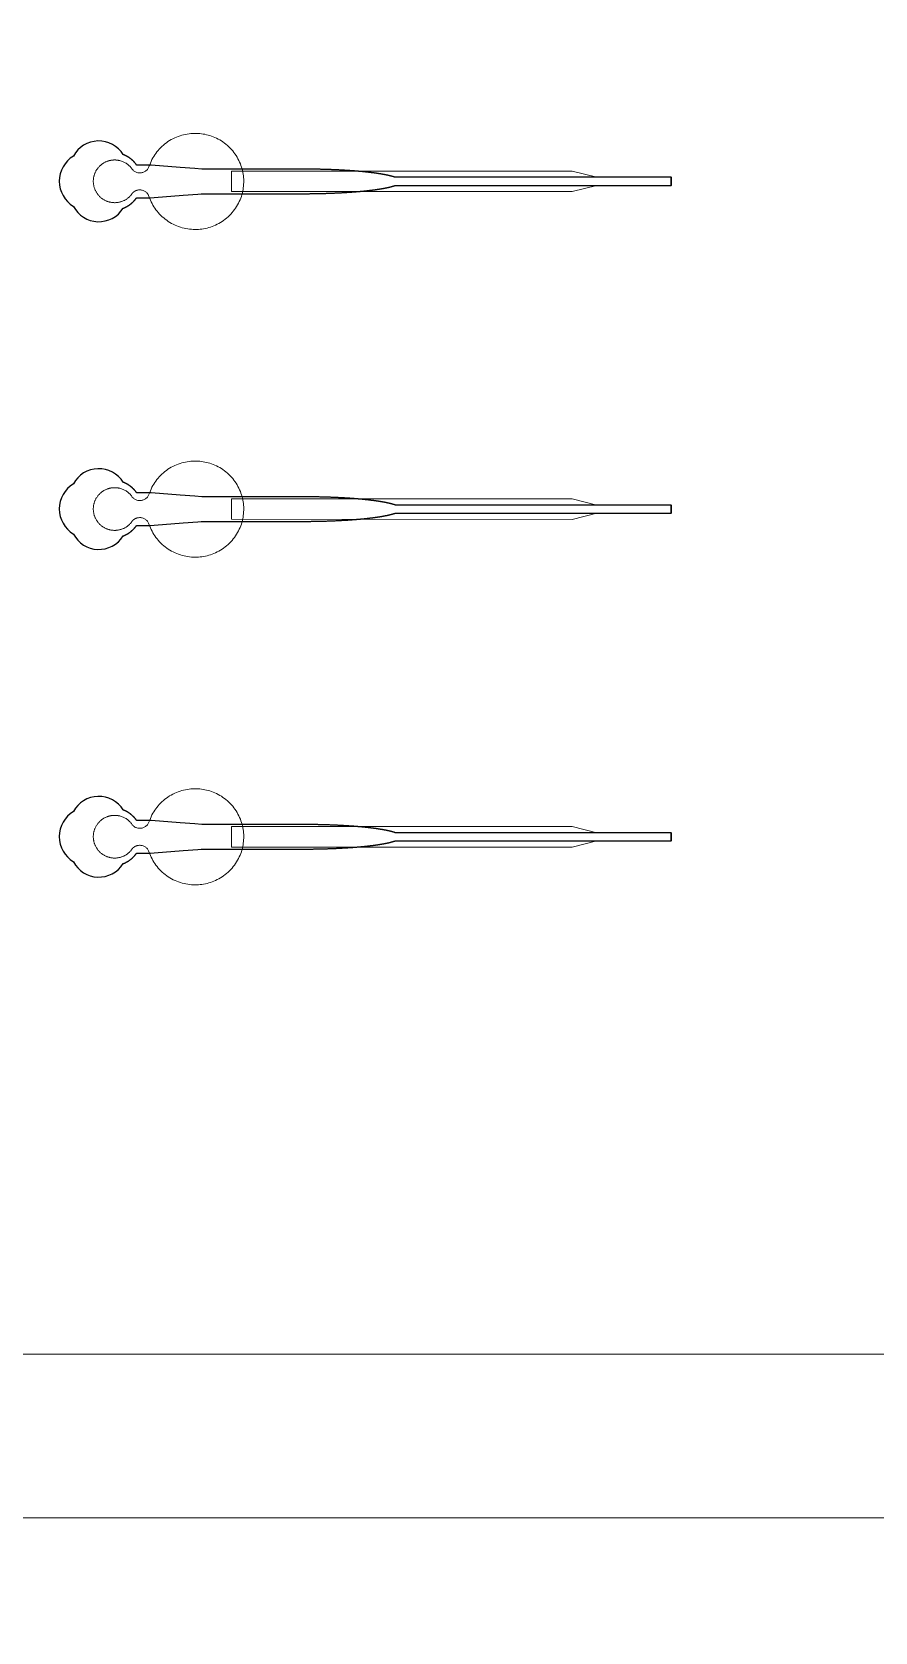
# Model space of a CAD drawing. Header units: inches. Extents: x -52997 to 52003, y -52254 to 52746.
# Drawn here: x -4545 to 600, y -21043 to -11278 of the extents above; entities that cross this region are included whole.
import ezdxf

# ---------------------------------------------------------------- set-up
doc = ezdxf.new("R2010")
doc.units = ezdxf.units.IN
doc.header["$MEASUREMENT"] = 0
doc.layers.add('1', color=1, linetype='Continuous')
doc.layers.add('2', color=140, linetype='Continuous', lineweight=0)
doc.layers.add('3', color=90, linetype='Continuous', lineweight=0)

msp = doc.modelspace()

# ---------------------------------------------------------------- linework, layer by layer
at = {"layer": '1'}
for points in [[(-16283.4, -47485.7), (0, -47485.7), (16283.4, -47485.7, 5.999107)], [(-16250, -47285.7), (0, -47285.7), (16250, -47285.7, 5.986812)], [(-13685.8, -45485.7), (0, -45485.7), (13685.8, -45485.7, 6.794322)], [(-3988.5, -12353.6), (-3988.2, -12353.4), (-3987.3, -12353.1), (-3986.5, -12352.8), (-3985.6, -12352.4), (-3984.8, -12352.1), (-3983.9, -12351.8), (-3983.1, -12351.4), (-3982.2, -12351), (-3981.4, -12350.7), (-3980.5, -12350.3), (-3979.7, -12349.9), (-3978.8, -12349.5), (-3978, -12349.1), (-3977.1, -12348.7), (-3976.3, -12348.3), (-3975.4, -12347.9), (-3974.5, -12347.5), (-3973.7, -12347.1), (-3972.8, -12346.6), (-3972, -12346.2), (-3971.1, -12345.8), (-3970.3, -12345.3), (-3969.4, -12344.9), (-3968.5, -12344.4), (-3967.7, -12343.9), (-3966.8, -12343.5), (-3966, -12343), (-3965.1, -12342.5), (-3964.3, -12342), (-3963.4, -12341.5), (-3962.5, -12341), (-3961.7, -12340.5), (-3960.8, -12340), (-3960, -12339.5), (-3959.1, -12339), (-3958.3, -12338.4), (-3957.4, -12337.9), (-3956.6, -12337.3), (-3955.8, -12336.8), (-3954.9, -12336.2), (-3954.1, -12335.7), (-3953.2, -12335.1), (-3952.4, -12334.6), (-3951.6, -12334), (-3950.7, -12333.4), (-3949.9, -12332.8), (-3949.1, -12332.2), (-3948.3, -12331.6), (-3947.4, -12331), (-3946.6, -12330.4), (-3945.8, -12329.8), (-3945, -12329.2), (-3944.2, -12328.6), (-3943.4, -12328), (-3942.6, -12327.3), (-3941.8, -12326.7), (-3941, -12326.1), (-3940.2, -12325.4), (-3939.4, -12324.8), (-3938.6, -12324.1), (-3937.8, -12323.5), (-3937, -12322.8), (-3936.2, -12322.2), (-3935.5, -12321.5), (-3934.7, -12320.8), (-3933.9, -12320.1), (-3933.2, -12319.5), (-3932.4, -12318.8), (-3931.7, -12318.1), (-3930.9, -12317.4), (-3930.2, -12316.7), (-3929.4, -12316), (-3928.7, -12315.3), (-3928, -12314.6), (-3927.3, -12313.9), (-3926.5, -12313.2), (-3925.8, -12312.5), (-3925.1, -12311.7), (-3924.4, -12311), (-3923.7, -12310.3), (-3923, -12309.6), (-3922.3, -12308.8), (-3921.6, -12308.1), (-3921, -12307.4), (-3920.3, -12306.6), (-3919.6, -12305.9), (-3919, -12305.2), (-3918.3, -12304.4), (-3917.7, -12303.7), (-3917, -12302.9), (-3916.4, -12302.2), (-3915.7, -12301.4), (-3915.1, -12300.7), (-3914.5, -12299.9), (-3913.9, -12299.1), (-3913.3, -12298.4), (-3912.7, -12297.6), (-3912.1, -12296.9), (-3911.5, -12296.1), (-3910.9, -12295.3), (-3910.3, -12294.6), (-3909.7, -12293.8), (-3909.2, -12293), (-3908.6, -12292.3), (-3908.1, -12291.5), (-3907.5, -12290.7), (-3907, -12290), (-3863.4, -12290), (-3841.6, -12290), (-3830.7, -12290), (-3828, -12290), (-3826.6, -12290), (-3826.6, -12290), (-3826.5, -12290), (-3826.5, -12290), (-3826.5, -12290), (-3826.5, -12289.9), (-3826.4, -12289.9), (-3826.1, -12289.9), (-3825.4, -12289.9), (-3824, -12289.8), (-3821.2, -12289.5), (-3799.2, -12287.9), (-3622.5, -12274.3), (-3534.2, -12267.5), (-3512.1, -12265.8), (-3501.1, -12265), (-3500.7, -12265), (-3500.6, -12265), (-3500.6, -12265), (-3500.6, -12265), (-3500.5, -12265), (-3500.1, -12265), (-3239.6, -12265), (-3233.3, -12265), (-3220.8, -12265), (-3120.2, -12265), (-2919.2, -12265), (-2906.7, -12265), (-2900.4, -12265), (-2897.2, -12265), (-2895.7, -12265), (-2895.3, -12265), (-2895.1, -12265), (-2895, -12265), (-2894.9, -12265), (-2894.9, -12265), (-2894.9, -12265), (-2894.3, -12265), (-2889.7, -12264.9), (-2885.1, -12264.9), (-2880.5, -12264.9), (-2875.9, -12264.9), (-2871.2, -12264.9), (-2866.6, -12264.9), (-2861.9, -12264.8), (-2857.2, -12264.8), (-2852.5, -12264.8), (-2847.8, -12264.7), (-2843.1, -12264.7), (-2838.4, -12264.6), (-2833.7, -12264.6), (-2828.9, -12264.5), (-2824.2, -12264.4), (-2819.4, -12264.4), (-2814.6, -12264.3), (-2809.9, -12264.2), (-2805.1, -12264.1), (-2800.3, -12264), (-2795.5, -12263.9), (-2790.7, -12263.8), (-2785.9, -12263.7), (-2781.1, -12263.6), (-2776.3, -12263.5), (-2771.4, -12263.3), (-2766.6, -12263.2), (-2761.8, -12263.1), (-2757, -12262.9), (-2752.1, -12262.8), (-2747.3, -12262.6), (-2742.5, -12262.5), (-2737.6, -12262.3), (-2732.8, -12262.2), (-2728, -12262), (-2723.1, -12261.8), (-2718.3, -12261.6), (-2713.5, -12261.4), (-2708.7, -12261.2), (-2703.8, -12261), (-2699, -12260.8), (-2694.2, -12260.6), (-2689.4, -12260.4), (-2684.6, -12260.2), (-2679.8, -12260), (-2675, -12259.7), (-2670.3, -12259.5), (-2665.5, -12259.3), (-2660.7, -12259), (-2656, -12258.7), (-2651.2, -12258.5), (-2646.5, -12258.2), (-2641.8, -12258), (-2637.1, -12257.7), (-2632.4, -12257.4), (-2627.7, -12257.1), (-2623, -12256.8), (-2618.4, -12256.5), (-2613.7, -12256.2), (-2609.1, -12255.9), (-2604.5, -12255.6), (-2599.9, -12255.3), (-2595.3, -12254.9), (-2593.1, -12254.8), (-2590.8, -12254.6), (-2588.5, -12254.4), (-2586.3, -12254.3), (-2584, -12254.1), (-2581.7, -12253.9), (-2579.5, -12253.8), (-2577.2, -12253.6), (-2575, -12253.4), (-2572.8, -12253.2), (-2570.5, -12253), (-2568.3, -12252.9), (-2566.1, -12252.7), (-2563.9, -12252.5), (-2561.7, -12252.3), (-2559.5, -12252.1), (-2557.3, -12251.9), (-2555.1, -12251.8), (-2552.9, -12251.6), (-2550.7, -12251.4), (-2548.5, -12251.2), (-2546.4, -12251), (-2544.2, -12250.8), (-2542, -12250.6), (-2539.9, -12250.4), (-2537.7, -12250.2), (-2535.6, -12250), (-2533.5, -12249.8), (-2531.4, -12249.6), (-2529.2, -12249.4), (-2527.1, -12249.2), (-2525, -12249), (-2522.9, -12248.8), (-2520.8, -12248.6), (-2518.7, -12248.4), (-2516.7, -12248.2), (-2514.6, -12248), (-2512.5, -12247.7), (-2510.5, -12247.5), (-2508.4, -12247.3), (-2506.4, -12247.1), (-2504.4, -12246.9), (-2502.3, -12246.7), (-2500.3, -12246.4), (-2498.3, -12246.2), (-2496.3, -12246), (-2494.3, -12245.8), (-2492.3, -12245.6), (-2490.3, -12245.3), (-2488.4, -12245.1), (-2486.4, -12244.9), (-2484.4, -12244.7), (-2482.5, -12244.4), (-2480.5, -12244.2), (-2478.6, -12244), (-2476.7, -12243.7), (-2474.8, -12243.5), (-2472.9, -12243.3), (-2471, -12243), (-2469.1, -12242.8), (-2467.2, -12242.5), (-2465.3, -12242.3), (-2463.4, -12242.1), (-2461.6, -12241.8), (-2459.7, -12241.6), (-2457.9, -12241.3), (-2456.1, -12241.1), (-2454.3, -12240.9), (-2452.4, -12240.6), (-2450.6, -12240.4), (-2448.8, -12240.1), (-2447.1, -12239.9), (-2445.3, -12239.6), (-2443.5, -12239.4), (-2441.8, -12239.1), (-2440, -12238.9), (-2438.3, -12238.6), (-2436.5, -12238.3), (-2434.8, -12238.1), (-2433.1, -12237.8), (-2431.4, -12237.6), (-2429.7, -12237.3), (-2428, -12237.1), (-2426.4, -12236.8), (-2424.7, -12236.5), (-2423, -12236.3), (-2421.4, -12236), (-2419.8, -12235.8), (-2418.1, -12235.5), (-2416.5, -12235.2), (-2414.9, -12235), (-2413.3, -12234.7), (-2411.8, -12234.4), (-2410.2, -12234.2), (-2408.6, -12233.9), (-2407.1, -12233.6), (-2405.5, -12233.3), (-2404, -12233.1), (-2402.5, -12232.8), (-2401, -12232.5), (-2399.5, -12232.3), (-2398, -12232), (-2396.5, -12231.7), (-2395, -12231.4), (-2393.5, -12231.2), (-2392.1, -12230.9), (-2390.7, -12230.6), (-2389.2, -12230.3), (-2387.8, -12230), (-2386.4, -12229.8), (-2385, -12229.5), (-2383.6, -12229.2), (-2382.2, -12228.9), (-2380.9, -12228.6), (-2379.5, -12228.4), (-2378.2, -12228.1), (-2376.8, -12227.8), (-2375.5, -12227.5), (-2374.2, -12227.2), (-2372.9, -12226.9), (-2371.6, -12226.6), (-2370.3, -12226.4), (-2369.1, -12226.1), (-2367.8, -12225.8), (-2366.6, -12225.5), (-2365.3, -12225.2), (-2364.1, -12224.9), (-2362.9, -12224.6), (-2361.7, -12224.3), (-2360.5, -12224), (-2359.3, -12223.8), (-2358.1, -12223.5), (-2357, -12223.2), (-2355.8, -12222.9), (-2354.7, -12222.6), (-2353.6, -12222.3), (-2352.4, -12222), (-2351.3, -12221.7), (-2350.3, -12221.4), (-2349.2, -12221.1), (-2348.1, -12220.8), (-2347, -12220.5), (-2346, -12220.2), (-2344.9, -12219.9), (-2343.9, -12219.6), (-2342.9, -12219.3), (-2341.9, -12219), (-2340.9, -12218.8), (-2339.9, -12218.5), (-2338.9, -12218.2), (-2338, -12217.9), (-2337, -12217.6), (-2336.1, -12217.3), (-2335.2, -12217), (-2334.3, -12216.7), (-2333.3, -12216.4), (-2332.5, -12216.1), (-2331.6, -12215.8), (-2330.7, -12215.5), (-2329.3, -12215), (-643.6, -12215.2), (-643.6, -12165), (-2329.2, -12165), (-2329.5, -12164.9), (-2330.4, -12164.6), (-2331.2, -12164.2), (-2332.1, -12163.9), (-2333, -12163.6), (-2333.9, -12163.3), (-2334.8, -12163), (-2335.7, -12162.7), (-2336.7, -12162.4), (-2337.6, -12162.2), (-2338.6, -12161.9), (-2339.6, -12161.6), (-2340.6, -12161.3), (-2341.5, -12161), (-2342.5, -12160.7), (-2343.6, -12160.4), (-2344.6, -12160.1), (-2345.6, -12159.8), (-2346.7, -12159.5), (-2347.7, -12159.2), (-2348.8, -12158.9), (-2349.9, -12158.6), (-2351, -12158.3), (-2352.1, -12158), (-2353.2, -12157.7), (-2354.3, -12157.4), (-2355.5, -12157.1), (-2356.6, -12156.8), (-2357.8, -12156.5), (-2359, -12156.2), (-2360.1, -12155.9), (-2361.3, -12155.6), (-2362.5, -12155.4), (-2363.7, -12155.1), (-2365, -12154.8), (-2366.2, -12154.5), (-2367.5, -12154.2), (-2368.7, -12153.9), (-2370, -12153.6), (-2371.3, -12153.3), (-2372.5, -12153), (-2373.9, -12152.8), (-2375.2, -12152.5), (-2376.5, -12152.2), (-2377.8, -12151.9), (-2379.2, -12151.6), (-2380.5, -12151.3), (-2381.9, -12151.1), (-2383.3, -12150.8), (-2384.6, -12150.5), (-2386, -12150.2), (-2387.5, -12149.9), (-2388.9, -12149.7), (-2390.3, -12149.4), (-2391.7, -12149.1), (-2393.2, -12148.8), (-2394.7, -12148.5), (-2396.1, -12148.3), (-2397.6, -12148), (-2399.1, -12147.7), (-2400.6, -12147.4), (-2402.1, -12147.2), (-2403.6, -12146.9), (-2405.2, -12146.6), (-2406.7, -12146.3), (-2408.3, -12146.1), (-2409.8, -12145.8), (-2411.4, -12145.5), (-2413, -12145.3), (-2414.6, -12145), (-2416.2, -12144.7), (-2417.8, -12144.5), (-2419.4, -12144.2), (-2421, -12143.9), (-2422.7, -12143.7), (-2424.3, -12143.4), (-2426, -12143.2), (-2427.7, -12142.9), (-2429.4, -12142.6), (-2431, -12142.4), (-2432.7, -12142.1), (-2434.5, -12141.9), (-2436.2, -12141.6), (-2437.9, -12141.4), (-2439.6, -12141.1), (-2441.4, -12140.8), (-2443.1, -12140.6), (-2444.9, -12140.3), (-2446.7, -12140.1), (-2448.5, -12139.8), (-2450.3, -12139.6), (-2452.1, -12139.3), (-2453.9, -12139.1), (-2455.7, -12138.9), (-2457.5, -12138.6), (-2459.4, -12138.4), (-2461.2, -12138.1), (-2463.1, -12137.9), (-2464.9, -12137.6), (-2466.8, -12137.4), (-2468.7, -12137.2), (-2470.6, -12136.9), (-2472.5, -12136.7), (-2474.4, -12136.5), (-2476.3, -12136.2), (-2478.2, -12136), (-2480.1, -12135.8), (-2482.1, -12135.5), (-2484, -12135.3), (-2486, -12135.1), (-2487.9, -12134.8), (-2489.9, -12134.6), (-2491.9, -12134.4), (-2493.9, -12134.2), (-2495.9, -12133.9), (-2497.9, -12133.7), (-2499.9, -12133.5), (-2501.9, -12133.3), (-2503.9, -12133.1), (-2506, -12132.8), (-2508, -12132.6), (-2510, -12132.4), (-2512.1, -12132.2), (-2514.2, -12132), (-2516.2, -12131.8), (-2518.3, -12131.6), (-2520.4, -12131.4), (-2522.5, -12131.1), (-2524.6, -12130.9), (-2526.7, -12130.7), (-2528.8, -12130.5), (-2530.9, -12130.3), (-2533, -12130.1), (-2535.1, -12129.9), (-2537.3, -12129.7), (-2539.4, -12129.5), (-2541.5, -12129.3), (-2543.7, -12129.1), (-2545.9, -12128.9), (-2548, -12128.8), (-2550.2, -12128.6), (-2552.4, -12128.4), (-2554.5, -12128.2), (-2556.7, -12128), (-2558.9, -12127.8), (-2561.1, -12127.6), (-2563.3, -12127.4), (-2565.5, -12127.3), (-2567.8, -12127.1), (-2570, -12126.9), (-2572.2, -12126.7), (-2574.4, -12126.5), (-2576.7, -12126.4), (-2578.9, -12126.2), (-2581.2, -12126), (-2583.4, -12125.8), (-2585.7, -12125.7), (-2587.9, -12125.5), (-2590.2, -12125.3), (-2592.4, -12125.2), (-2597, -12124.8), (-2601.6, -12124.5), (-2606.2, -12124.2), (-2610.8, -12123.9), (-2615.4, -12123.6), (-2620, -12123.3), (-2624.6, -12123), (-2629.3, -12122.7), (-2634, -12122.4), (-2638.7, -12122.1), (-2643.4, -12121.9), (-2648.1, -12121.6), (-2652.8, -12121.3), (-2657.5, -12121.1), (-2662.2, -12120.8), (-2667, -12120.6), (-2671.7, -12120.3), (-2676.5, -12120.1), (-2681.3, -12119.9), (-2686.1, -12119.6), (-2690.8, -12119.4), (-2695.6, -12119.2), (-2700.4, -12119), (-2705.2, -12118.8), (-2710, -12118.6), (-2714.8, -12118.4), (-2719.6, -12118.2), (-2724.4, -12118), (-2729.2, -12117.9), (-2734, -12117.7), (-2738.8, -12117.5), (-2743.7, -12117.4), (-2748.5, -12117.2), (-2753.3, -12117.1), (-2758.1, -12116.9), (-2762.9, -12116.8), (-2767.7, -12116.7), (-2772.5, -12116.5), (-2777.3, -12116.4), (-2782.1, -12116.3), (-2786.8, -12116.2), (-2791.6, -12116.1), (-2796.4, -12116), (-2801.2, -12115.9), (-2805.9, -12115.8), (-2810.7, -12115.7), (-2815.4, -12115.6), (-2820.2, -12115.5), (-2824.9, -12115.5), (-2829.6, -12115.4), (-2834.3, -12115.3), (-2839, -12115.3), (-2843.7, -12115.2), (-2848.4, -12115.2), (-2853.1, -12115.1), (-2857.7, -12115.1), (-2862.4, -12115.1), (-2867, -12115), (-2871.6, -12115), (-2876.2, -12115), (-2880.8, -12115), (-2883.1, -12115), (-2883.7, -12115), (-2884, -12115), (-2884.1, -12115), (-2884.3, -12115), (-2885.9, -12115), (-2892.3, -12115), (-2905, -12115), (-2956, -12115), (-3160, -12115), (-3210.9, -12115), (-3236.4, -12115), (-3242.8, -12115), (-3244.4, -12115), (-3500.2, -12115), (-3500.6, -12115), (-3500.6, -12115), (-3500.6, -12115), (-3500.7, -12115), (-3500.8, -12115), (-3501.1, -12114.9), (-3502.5, -12114.8), (-3508, -12114.4), (-3552.2, -12111), (-3640.5, -12104.2), (-3817.2, -12090.7), (-3822.7, -12090.2), (-3825.4, -12090), (-3826.1, -12090), (-3826.5, -12090), (-3826.5, -12090), (-3826.5, -12090), (-3826.5, -12090), (-3826.5, -12090), (-3826.6, -12090), (-3826.6, -12090), (-3826.9, -12090), (-3829.7, -12090), (-3835.1, -12090), (-3846, -12090), (-3867.8, -12090), (-3889.6, -12090), (-3900.5, -12090), (-3906, -12090), (-3906.6, -12090), (-3906.8, -12090), (-3906.9, -12090), (-3906.9, -12090), (-3907, -12090), (-3907, -12090), (-3907, -12089.9), (-3907.4, -12089.4), (-3908.2, -12088.2), (-3909, -12087.1), (-3909.8, -12086), (-3910.6, -12084.9), (-3911.5, -12083.8), (-3912.4, -12082.6), (-3913.2, -12081.5), (-3914.1, -12080.4), (-3915, -12079.3), (-3915.9, -12078.2), (-3916.9, -12077.1), (-3917.8, -12076), (-3918.7, -12074.9), (-3919.7, -12073.8), (-3920.7, -12072.7), (-3921.7, -12071.7), (-3922.7, -12070.6), (-3923.7, -12069.5), (-3924.7, -12068.4), (-3925.8, -12067.4), (-3926.8, -12066.3), (-3927.9, -12065.3), (-3929, -12064.2), (-3930, -12063.2), (-3931.1, -12062.2), (-3932.2, -12061.1), (-3933.4, -12060.1), (-3934.5, -12059.1), (-3935.7, -12058.1), (-3936.8, -12057.1), (-3938, -12056.1), (-3939.2, -12055.1), (-3940.3, -12054.2), (-3941.5, -12053.2), (-3942.7, -12052.3), (-3944, -12051.3), (-3945.2, -12050.4), (-3946.4, -12049.4), (-3947.7, -12048.5), (-3948.9, -12047.6), (-3950.2, -12046.7), (-3951.5, -12045.8), (-3952.8, -12044.9), (-3954.1, -12044.1), (-3955.4, -12043.2), (-3956.7, -12042.4), (-3958, -12041.5), (-3959.3, -12040.7), (-3960.7, -12039.9), (-3962, -12039.1), (-3963.4, -12038.3), (-3964.7, -12037.5), (-3966.1, -12036.8), (-3967.5, -12036), (-3968.8, -12035.3), (-3970.2, -12034.5), (-3971.6, -12033.8), (-3973, -12033.1), (-3974.4, -12032.4), (-3975.8, -12031.8), (-3977.2, -12031.1), (-3978.6, -12030.4), (-3980, -12029.8), (-3981.5, -12029.2), (-3982.9, -12028.6), (-3984.3, -12028), (-3985.8, -12027.4), (-3987.2, -12026.8), (-3988.4, -12026.4, 0.576044), (-4293, -12035.7, 0.560065), (-4293, -12342.2, 0.578435)], [(-3988.5, -14353.6), (-3988.2, -14353.4), (-3987.3, -14353.1), (-3986.5, -14352.8), (-3985.6, -14352.4), (-3984.8, -14352.1), (-3983.9, -14351.8), (-3983.1, -14351.4), (-3982.2, -14351), (-3981.4, -14350.7), (-3980.5, -14350.3), (-3979.7, -14349.9), (-3978.8, -14349.5), (-3978, -14349.1), (-3977.1, -14348.7), (-3976.3, -14348.3), (-3975.4, -14347.9), (-3974.5, -14347.5), (-3973.7, -14347.1), (-3972.8, -14346.6), (-3972, -14346.2), (-3971.1, -14345.8), (-3970.3, -14345.3), (-3969.4, -14344.9), (-3968.5, -14344.4), (-3967.7, -14343.9), (-3966.8, -14343.5), (-3966, -14343), (-3965.1, -14342.5), (-3964.3, -14342), (-3963.4, -14341.5), (-3962.5, -14341), (-3961.7, -14340.5), (-3960.8, -14340), (-3960, -14339.5), (-3959.1, -14339), (-3958.3, -14338.4), (-3957.4, -14337.9), (-3956.6, -14337.3), (-3955.8, -14336.8), (-3954.9, -14336.2), (-3954.1, -14335.7), (-3953.2, -14335.1), (-3952.4, -14334.6), (-3951.6, -14334), (-3950.7, -14333.4), (-3949.9, -14332.8), (-3949.1, -14332.2), (-3948.3, -14331.6), (-3947.4, -14331), (-3946.6, -14330.4), (-3945.8, -14329.8), (-3945, -14329.2), (-3944.2, -14328.6), (-3943.4, -14328), (-3942.6, -14327.3), (-3941.8, -14326.7), (-3941, -14326.1), (-3940.2, -14325.4), (-3939.4, -14324.8), (-3938.6, -14324.1), (-3937.8, -14323.5), (-3937, -14322.8), (-3936.2, -14322.2), (-3935.5, -14321.5), (-3934.7, -14320.8), (-3933.9, -14320.1), (-3933.2, -14319.5), (-3932.4, -14318.8), (-3931.7, -14318.1), (-3930.9, -14317.4), (-3930.2, -14316.7), (-3929.4, -14316), (-3928.7, -14315.3), (-3928, -14314.6), (-3927.3, -14313.9), (-3926.5, -14313.2), (-3925.8, -14312.5), (-3925.1, -14311.7), (-3924.4, -14311), (-3923.7, -14310.3), (-3923, -14309.6), (-3922.3, -14308.8), (-3921.6, -14308.1), (-3921, -14307.4), (-3920.3, -14306.6), (-3919.6, -14305.9), (-3919, -14305.2), (-3918.3, -14304.4), (-3917.7, -14303.7), (-3917, -14302.9), (-3916.4, -14302.2), (-3915.7, -14301.4), (-3915.1, -14300.7), (-3914.5, -14299.9), (-3913.9, -14299.1), (-3913.3, -14298.4), (-3912.7, -14297.6), (-3912.1, -14296.9), (-3911.5, -14296.1), (-3910.9, -14295.3), (-3910.3, -14294.6), (-3909.7, -14293.8), (-3909.2, -14293), (-3908.6, -14292.3), (-3908.1, -14291.5), (-3907.5, -14290.7), (-3907, -14290), (-3863.4, -14290), (-3841.6, -14290), (-3830.7, -14290), (-3828, -14290), (-3826.6, -14290), (-3826.6, -14290), (-3826.5, -14290), (-3826.5, -14290), (-3826.5, -14290), (-3826.5, -14289.9), (-3826.4, -14289.9), (-3826.1, -14289.9), (-3825.4, -14289.9), (-3824, -14289.8), (-3821.2, -14289.5), (-3799.2, -14287.9), (-3622.5, -14274.3), (-3534.2, -14267.5), (-3512.1, -14265.8), (-3501.1, -14265), (-3500.7, -14265), (-3500.6, -14265), (-3500.6, -14265), (-3500.6, -14265), (-3500.5, -14265), (-3500.1, -14265), (-3239.6, -14265), (-3233.3, -14265), (-3220.8, -14265), (-3120.2, -14265), (-2919.2, -14265), (-2906.7, -14265), (-2900.4, -14265), (-2897.2, -14265), (-2895.7, -14265), (-2895.3, -14265), (-2895.1, -14265), (-2895, -14265), (-2894.9, -14265), (-2894.9, -14265), (-2894.9, -14265), (-2894.3, -14265), (-2889.7, -14264.9), (-2885.1, -14264.9), (-2880.5, -14264.9), (-2875.9, -14264.9), (-2871.2, -14264.9), (-2866.6, -14264.9), (-2861.9, -14264.8), (-2857.2, -14264.8), (-2852.5, -14264.8), (-2847.8, -14264.7), (-2843.1, -14264.7), (-2838.4, -14264.6), (-2833.7, -14264.6), (-2828.9, -14264.5), (-2824.2, -14264.4), (-2819.4, -14264.4), (-2814.6, -14264.3), (-2809.9, -14264.2), (-2805.1, -14264.1), (-2800.3, -14264), (-2795.5, -14263.9), (-2790.7, -14263.8), (-2785.9, -14263.7), (-2781.1, -14263.6), (-2776.3, -14263.5), (-2771.4, -14263.3), (-2766.6, -14263.2), (-2761.8, -14263.1), (-2757, -14262.9), (-2752.1, -14262.8), (-2747.3, -14262.6), (-2742.5, -14262.5), (-2737.6, -14262.3), (-2732.8, -14262.2), (-2728, -14262), (-2723.1, -14261.8), (-2718.3, -14261.6), (-2713.5, -14261.4), (-2708.7, -14261.2), (-2703.8, -14261), (-2699, -14260.8), (-2694.2, -14260.6), (-2689.4, -14260.4), (-2684.6, -14260.2), (-2679.8, -14260), (-2675, -14259.7), (-2670.3, -14259.5), (-2665.5, -14259.3), (-2660.7, -14259), (-2656, -14258.7), (-2651.2, -14258.5), (-2646.5, -14258.2), (-2641.8, -14258), (-2637.1, -14257.7), (-2632.4, -14257.4), (-2627.7, -14257.1), (-2623, -14256.8), (-2618.4, -14256.5), (-2613.7, -14256.2), (-2609.1, -14255.9), (-2604.5, -14255.6), (-2599.9, -14255.3), (-2595.3, -14254.9), (-2593.1, -14254.8), (-2590.8, -14254.6), (-2588.5, -14254.4), (-2586.3, -14254.3), (-2584, -14254.1), (-2581.7, -14253.9), (-2579.5, -14253.8), (-2577.2, -14253.6), (-2575, -14253.4), (-2572.8, -14253.2), (-2570.5, -14253), (-2568.3, -14252.9), (-2566.1, -14252.7), (-2563.9, -14252.5), (-2561.7, -14252.3), (-2559.5, -14252.1), (-2557.3, -14251.9), (-2555.1, -14251.8), (-2552.9, -14251.6), (-2550.7, -14251.4), (-2548.5, -14251.2), (-2546.4, -14251), (-2544.2, -14250.8), (-2542, -14250.6), (-2539.9, -14250.4), (-2537.7, -14250.2), (-2535.6, -14250), (-2533.5, -14249.8), (-2531.4, -14249.6), (-2529.2, -14249.4), (-2527.1, -14249.2), (-2525, -14249), (-2522.9, -14248.8), (-2520.8, -14248.6), (-2518.7, -14248.4), (-2516.7, -14248.2), (-2514.6, -14248), (-2512.5, -14247.7), (-2510.5, -14247.5), (-2508.4, -14247.3), (-2506.4, -14247.1), (-2504.4, -14246.9), (-2502.3, -14246.7), (-2500.3, -14246.4), (-2498.3, -14246.2), (-2496.3, -14246), (-2494.3, -14245.8), (-2492.3, -14245.6), (-2490.3, -14245.3), (-2488.4, -14245.1), (-2486.4, -14244.9), (-2484.4, -14244.7), (-2482.5, -14244.4), (-2480.5, -14244.2), (-2478.6, -14244), (-2476.7, -14243.7), (-2474.8, -14243.5), (-2472.9, -14243.3), (-2471, -14243), (-2469.1, -14242.8), (-2467.2, -14242.5), (-2465.3, -14242.3), (-2463.4, -14242.1), (-2461.6, -14241.8), (-2459.7, -14241.6), (-2457.9, -14241.3), (-2456.1, -14241.1), (-2454.3, -14240.9), (-2452.4, -14240.6), (-2450.6, -14240.4), (-2448.8, -14240.1), (-2447.1, -14239.9), (-2445.3, -14239.6), (-2443.5, -14239.4), (-2441.8, -14239.1), (-2440, -14238.9), (-2438.3, -14238.6), (-2436.5, -14238.3), (-2434.8, -14238.1), (-2433.1, -14237.8), (-2431.4, -14237.6), (-2429.7, -14237.3), (-2428, -14237.1), (-2426.4, -14236.8), (-2424.7, -14236.5), (-2423, -14236.3), (-2421.4, -14236), (-2419.8, -14235.8), (-2418.1, -14235.5), (-2416.5, -14235.2), (-2414.9, -14235), (-2413.3, -14234.7), (-2411.8, -14234.4), (-2410.2, -14234.2), (-2408.6, -14233.9), (-2407.1, -14233.6), (-2405.5, -14233.3), (-2404, -14233.1), (-2402.5, -14232.8), (-2401, -14232.5), (-2399.5, -14232.3), (-2398, -14232), (-2396.5, -14231.7), (-2395, -14231.4), (-2393.5, -14231.2), (-2392.1, -14230.9), (-2390.7, -14230.6), (-2389.2, -14230.3), (-2387.8, -14230), (-2386.4, -14229.8), (-2385, -14229.5), (-2383.6, -14229.2), (-2382.2, -14228.9), (-2380.9, -14228.6), (-2379.5, -14228.4), (-2378.2, -14228.1), (-2376.8, -14227.8), (-2375.5, -14227.5), (-2374.2, -14227.2), (-2372.9, -14226.9), (-2371.6, -14226.6), (-2370.3, -14226.4), (-2369.1, -14226.1), (-2367.8, -14225.8), (-2366.6, -14225.5), (-2365.3, -14225.2), (-2364.1, -14224.9), (-2362.9, -14224.6), (-2361.7, -14224.3), (-2360.5, -14224), (-2359.3, -14223.8), (-2358.1, -14223.5), (-2357, -14223.2), (-2355.8, -14222.9), (-2354.7, -14222.6), (-2353.6, -14222.3), (-2352.4, -14222), (-2351.3, -14221.7), (-2350.3, -14221.4), (-2349.2, -14221.1), (-2348.1, -14220.8), (-2347, -14220.5), (-2346, -14220.2), (-2344.9, -14219.9), (-2343.9, -14219.6), (-2342.9, -14219.3), (-2341.9, -14219), (-2340.9, -14218.8), (-2339.9, -14218.5), (-2338.9, -14218.2), (-2338, -14217.9), (-2337, -14217.6), (-2336.1, -14217.3), (-2335.2, -14217), (-2334.3, -14216.7), (-2333.3, -14216.4), (-2332.5, -14216.1), (-2331.6, -14215.8), (-2330.7, -14215.5), (-2329.3, -14215), (-643.6, -14215.2), (-643.6, -14165), (-2329.2, -14165), (-2329.5, -14164.9), (-2330.4, -14164.6), (-2331.2, -14164.2), (-2332.1, -14163.9), (-2333, -14163.6), (-2333.9, -14163.3), (-2334.8, -14163), (-2335.7, -14162.7), (-2336.7, -14162.4), (-2337.6, -14162.2), (-2338.6, -14161.9), (-2339.6, -14161.6), (-2340.6, -14161.3), (-2341.5, -14161), (-2342.5, -14160.7), (-2343.6, -14160.4), (-2344.6, -14160.1), (-2345.6, -14159.8), (-2346.7, -14159.5), (-2347.7, -14159.2), (-2348.8, -14158.9), (-2349.9, -14158.6), (-2351, -14158.3), (-2352.1, -14158), (-2353.2, -14157.7), (-2354.3, -14157.4), (-2355.5, -14157.1), (-2356.6, -14156.8), (-2357.8, -14156.5), (-2359, -14156.2), (-2360.1, -14155.9), (-2361.3, -14155.6), (-2362.5, -14155.4), (-2363.7, -14155.1), (-2365, -14154.8), (-2366.2, -14154.5), (-2367.5, -14154.2), (-2368.7, -14153.9), (-2370, -14153.6), (-2371.3, -14153.3), (-2372.5, -14153), (-2373.9, -14152.8), (-2375.2, -14152.5), (-2376.5, -14152.2), (-2377.8, -14151.9), (-2379.2, -14151.6), (-2380.5, -14151.3), (-2381.9, -14151.1), (-2383.3, -14150.8), (-2384.6, -14150.5), (-2386, -14150.2), (-2387.5, -14149.9), (-2388.9, -14149.7), (-2390.3, -14149.4), (-2391.7, -14149.1), (-2393.2, -14148.8), (-2394.7, -14148.5), (-2396.1, -14148.3), (-2397.6, -14148), (-2399.1, -14147.7), (-2400.6, -14147.4), (-2402.1, -14147.2), (-2403.6, -14146.9), (-2405.2, -14146.6), (-2406.7, -14146.3), (-2408.3, -14146.1), (-2409.8, -14145.8), (-2411.4, -14145.5), (-2413, -14145.3), (-2414.6, -14145), (-2416.2, -14144.7), (-2417.8, -14144.5), (-2419.4, -14144.2), (-2421, -14143.9), (-2422.7, -14143.7), (-2424.3, -14143.4), (-2426, -14143.2), (-2427.7, -14142.9), (-2429.4, -14142.6), (-2431, -14142.4), (-2432.7, -14142.1), (-2434.5, -14141.9), (-2436.2, -14141.6), (-2437.9, -14141.4), (-2439.6, -14141.1), (-2441.4, -14140.8), (-2443.1, -14140.6), (-2444.9, -14140.3), (-2446.7, -14140.1), (-2448.5, -14139.8), (-2450.3, -14139.6), (-2452.1, -14139.3), (-2453.9, -14139.1), (-2455.7, -14138.9), (-2457.5, -14138.6), (-2459.4, -14138.4), (-2461.2, -14138.1), (-2463.1, -14137.9), (-2464.9, -14137.6), (-2466.8, -14137.4), (-2468.7, -14137.2), (-2470.6, -14136.9), (-2472.5, -14136.7), (-2474.4, -14136.5), (-2476.3, -14136.2), (-2478.2, -14136), (-2480.1, -14135.8), (-2482.1, -14135.5), (-2484, -14135.3), (-2486, -14135.1), (-2487.9, -14134.8), (-2489.9, -14134.6), (-2491.9, -14134.4), (-2493.9, -14134.2), (-2495.9, -14133.9), (-2497.9, -14133.7), (-2499.9, -14133.5), (-2501.9, -14133.3), (-2503.9, -14133.1), (-2506, -14132.8), (-2508, -14132.6), (-2510, -14132.4), (-2512.1, -14132.2), (-2514.2, -14132), (-2516.2, -14131.8), (-2518.3, -14131.6), (-2520.4, -14131.4), (-2522.5, -14131.1), (-2524.6, -14130.9), (-2526.7, -14130.7), (-2528.8, -14130.5), (-2530.9, -14130.3), (-2533, -14130.1), (-2535.1, -14129.9), (-2537.3, -14129.7), (-2539.4, -14129.5), (-2541.5, -14129.3), (-2543.7, -14129.1), (-2545.9, -14128.9), (-2548, -14128.8), (-2550.2, -14128.6), (-2552.4, -14128.4), (-2554.5, -14128.2), (-2556.7, -14128), (-2558.9, -14127.8), (-2561.1, -14127.6), (-2563.3, -14127.4), (-2565.5, -14127.3), (-2567.8, -14127.1), (-2570, -14126.9), (-2572.2, -14126.7), (-2574.4, -14126.5), (-2576.7, -14126.4), (-2578.9, -14126.2), (-2581.2, -14126), (-2583.4, -14125.8), (-2585.7, -14125.7), (-2587.9, -14125.5), (-2590.2, -14125.3), (-2592.4, -14125.2), (-2597, -14124.8), (-2601.6, -14124.5), (-2606.2, -14124.2), (-2610.8, -14123.9), (-2615.4, -14123.6), (-2620, -14123.3), (-2624.6, -14123), (-2629.3, -14122.7), (-2634, -14122.4), (-2638.7, -14122.1), (-2643.4, -14121.9), (-2648.1, -14121.6), (-2652.8, -14121.3), (-2657.5, -14121.1), (-2662.2, -14120.8), (-2667, -14120.6), (-2671.7, -14120.3), (-2676.5, -14120.1), (-2681.3, -14119.9), (-2686.1, -14119.6), (-2690.8, -14119.4), (-2695.6, -14119.2), (-2700.4, -14119), (-2705.2, -14118.8), (-2710, -14118.6), (-2714.8, -14118.4), (-2719.6, -14118.2), (-2724.4, -14118), (-2729.2, -14117.9), (-2734, -14117.7), (-2738.8, -14117.5), (-2743.7, -14117.4), (-2748.5, -14117.2), (-2753.3, -14117.1), (-2758.1, -14116.9), (-2762.9, -14116.8), (-2767.7, -14116.7), (-2772.5, -14116.5), (-2777.3, -14116.4), (-2782.1, -14116.3), (-2786.8, -14116.2), (-2791.6, -14116.1), (-2796.4, -14116), (-2801.2, -14115.9), (-2805.9, -14115.8), (-2810.7, -14115.7), (-2815.4, -14115.6), (-2820.2, -14115.5), (-2824.9, -14115.5), (-2829.6, -14115.4), (-2834.3, -14115.3), (-2839, -14115.3), (-2843.7, -14115.2), (-2848.4, -14115.2), (-2853.1, -14115.1), (-2857.7, -14115.1), (-2862.4, -14115.1), (-2867, -14115), (-2871.6, -14115), (-2876.2, -14115), (-2880.8, -14115), (-2883.1, -14115), (-2883.7, -14115), (-2884, -14115), (-2884.1, -14115), (-2884.3, -14115), (-2885.9, -14115), (-2892.3, -14115), (-2905, -14115), (-2956, -14115), (-3160, -14115), (-3210.9, -14115), (-3236.4, -14115), (-3242.8, -14115), (-3244.4, -14115), (-3500.2, -14115), (-3500.6, -14115), (-3500.6, -14115), (-3500.6, -14115), (-3500.7, -14115), (-3500.8, -14115), (-3501.1, -14114.9), (-3502.5, -14114.8), (-3508, -14114.4), (-3552.2, -14111), (-3640.5, -14104.2), (-3817.2, -14090.7), (-3822.7, -14090.2), (-3825.4, -14090), (-3826.1, -14090), (-3826.5, -14090), (-3826.5, -14090), (-3826.5, -14090), (-3826.5, -14090), (-3826.5, -14090), (-3826.6, -14090), (-3826.6, -14090), (-3826.9, -14090), (-3829.7, -14090), (-3835.1, -14090), (-3846, -14090), (-3867.8, -14090), (-3889.6, -14090), (-3900.5, -14090), (-3906, -14090), (-3906.6, -14090), (-3906.8, -14090), (-3906.9, -14090), (-3906.9, -14090), (-3907, -14090), (-3907, -14090), (-3907, -14089.9), (-3907.4, -14089.4), (-3908.2, -14088.2), (-3909, -14087.1), (-3909.8, -14086), (-3910.6, -14084.9), (-3911.5, -14083.8), (-3912.4, -14082.6), (-3913.2, -14081.5), (-3914.1, -14080.4), (-3915, -14079.3), (-3915.9, -14078.2), (-3916.9, -14077.1), (-3917.8, -14076), (-3918.7, -14074.9), (-3919.7, -14073.8), (-3920.7, -14072.7), (-3921.7, -14071.7), (-3922.7, -14070.6), (-3923.7, -14069.5), (-3924.7, -14068.4), (-3925.8, -14067.4), (-3926.8, -14066.3), (-3927.9, -14065.3), (-3929, -14064.2), (-3930, -14063.2), (-3931.1, -14062.2), (-3932.2, -14061.1), (-3933.4, -14060.1), (-3934.5, -14059.1), (-3935.7, -14058.1), (-3936.8, -14057.1), (-3938, -14056.1), (-3939.2, -14055.1), (-3940.3, -14054.2), (-3941.5, -14053.2), (-3942.7, -14052.3), (-3944, -14051.3), (-3945.2, -14050.4), (-3946.4, -14049.4), (-3947.7, -14048.5), (-3948.9, -14047.6), (-3950.2, -14046.7), (-3951.5, -14045.8), (-3952.8, -14044.9), (-3954.1, -14044.1), (-3955.4, -14043.2), (-3956.7, -14042.4), (-3958, -14041.5), (-3959.3, -14040.7), (-3960.7, -14039.9), (-3962, -14039.1), (-3963.4, -14038.3), (-3964.7, -14037.5), (-3966.1, -14036.8), (-3967.5, -14036), (-3968.8, -14035.3), (-3970.2, -14034.5), (-3971.6, -14033.8), (-3973, -14033.1), (-3974.4, -14032.4), (-3975.8, -14031.8), (-3977.2, -14031.1), (-3978.6, -14030.4), (-3980, -14029.8), (-3981.5, -14029.2), (-3982.9, -14028.6), (-3984.3, -14028), (-3985.8, -14027.4), (-3987.2, -14026.8), (-3988.4, -14026.4, 0.576044), (-4293, -14035.7, 0.560065), (-4293, -14342.2, 0.578435)], [(-3988.5, -16353.6), (-3988.2, -16353.4), (-3987.3, -16353.1), (-3986.5, -16352.8), (-3985.6, -16352.4), (-3984.8, -16352.1), (-3983.9, -16351.8), (-3983.1, -16351.4), (-3982.2, -16351), (-3981.4, -16350.7), (-3980.5, -16350.3), (-3979.7, -16349.9), (-3978.8, -16349.5), (-3978, -16349.1), (-3977.1, -16348.7), (-3976.3, -16348.3), (-3975.4, -16347.9), (-3974.5, -16347.5), (-3973.7, -16347.1), (-3972.8, -16346.6), (-3972, -16346.2), (-3971.1, -16345.8), (-3970.3, -16345.3), (-3969.4, -16344.9), (-3968.5, -16344.4), (-3967.7, -16343.9), (-3966.8, -16343.5), (-3966, -16343), (-3965.1, -16342.5), (-3964.3, -16342), (-3963.4, -16341.5), (-3962.5, -16341), (-3961.7, -16340.5), (-3960.8, -16340), (-3960, -16339.5), (-3959.1, -16339), (-3958.3, -16338.4), (-3957.4, -16337.9), (-3956.6, -16337.3), (-3955.8, -16336.8), (-3954.9, -16336.2), (-3954.1, -16335.7), (-3953.2, -16335.1), (-3952.4, -16334.6), (-3951.6, -16334), (-3950.7, -16333.4), (-3949.9, -16332.8), (-3949.1, -16332.2), (-3948.3, -16331.6), (-3947.4, -16331), (-3946.6, -16330.4), (-3945.8, -16329.8), (-3945, -16329.2), (-3944.2, -16328.6), (-3943.4, -16328), (-3942.6, -16327.3), (-3941.8, -16326.7), (-3941, -16326.1), (-3940.2, -16325.4), (-3939.4, -16324.8), (-3938.6, -16324.1), (-3937.8, -16323.5), (-3937, -16322.8), (-3936.2, -16322.2), (-3935.5, -16321.5), (-3934.7, -16320.8), (-3933.9, -16320.1), (-3933.2, -16319.5), (-3932.4, -16318.8), (-3931.7, -16318.1), (-3930.9, -16317.4), (-3930.2, -16316.7), (-3929.4, -16316), (-3928.7, -16315.3), (-3928, -16314.6), (-3927.3, -16313.9), (-3926.5, -16313.2), (-3925.8, -16312.5), (-3925.1, -16311.7), (-3924.4, -16311), (-3923.7, -16310.3), (-3923, -16309.6), (-3922.3, -16308.8), (-3921.6, -16308.1), (-3921, -16307.4), (-3920.3, -16306.6), (-3919.6, -16305.9), (-3919, -16305.2), (-3918.3, -16304.4), (-3917.7, -16303.7), (-3917, -16302.9), (-3916.4, -16302.2), (-3915.7, -16301.4), (-3915.1, -16300.7), (-3914.5, -16299.9), (-3913.9, -16299.1), (-3913.3, -16298.4), (-3912.7, -16297.6), (-3912.1, -16296.9), (-3911.5, -16296.1), (-3910.9, -16295.3), (-3910.3, -16294.6), (-3909.7, -16293.8), (-3909.2, -16293), (-3908.6, -16292.3), (-3908.1, -16291.5), (-3907.5, -16290.7), (-3907, -16290), (-3863.4, -16290), (-3841.6, -16290), (-3830.7, -16290), (-3828, -16290), (-3826.6, -16290), (-3826.6, -16290), (-3826.5, -16290), (-3826.5, -16290), (-3826.5, -16290), (-3826.5, -16289.9), (-3826.4, -16289.9), (-3826.1, -16289.9), (-3825.4, -16289.9), (-3824, -16289.8), (-3821.2, -16289.5), (-3799.2, -16287.9), (-3622.5, -16274.3), (-3534.2, -16267.5), (-3512.1, -16265.8), (-3501.1, -16265), (-3500.7, -16265), (-3500.6, -16265), (-3500.6, -16265), (-3500.6, -16265), (-3500.5, -16265), (-3500.1, -16265), (-3239.6, -16265), (-3233.3, -16265), (-3220.8, -16265), (-3120.2, -16265), (-2919.2, -16265), (-2906.7, -16265), (-2900.4, -16265), (-2897.2, -16265), (-2895.7, -16265), (-2895.3, -16265), (-2895.1, -16265), (-2895, -16265), (-2894.9, -16265), (-2894.9, -16265), (-2894.9, -16265), (-2894.3, -16265), (-2889.7, -16264.9), (-2885.1, -16264.9), (-2880.5, -16264.9), (-2875.9, -16264.9), (-2871.2, -16264.9), (-2866.6, -16264.9), (-2861.9, -16264.8), (-2857.2, -16264.8), (-2852.5, -16264.8), (-2847.8, -16264.7), (-2843.1, -16264.7), (-2838.4, -16264.6), (-2833.7, -16264.6), (-2828.9, -16264.5), (-2824.2, -16264.4), (-2819.4, -16264.4), (-2814.6, -16264.3), (-2809.9, -16264.2), (-2805.1, -16264.1), (-2800.3, -16264), (-2795.5, -16263.9), (-2790.7, -16263.8), (-2785.9, -16263.7), (-2781.1, -16263.6), (-2776.3, -16263.5), (-2771.4, -16263.3), (-2766.6, -16263.2), (-2761.8, -16263.1), (-2757, -16262.9), (-2752.1, -16262.8), (-2747.3, -16262.6), (-2742.5, -16262.5), (-2737.6, -16262.3), (-2732.8, -16262.2), (-2728, -16262), (-2723.1, -16261.8), (-2718.3, -16261.6), (-2713.5, -16261.4), (-2708.7, -16261.2), (-2703.8, -16261), (-2699, -16260.8), (-2694.2, -16260.6), (-2689.4, -16260.4), (-2684.6, -16260.2), (-2679.8, -16260), (-2675, -16259.7), (-2670.3, -16259.5), (-2665.5, -16259.3), (-2660.7, -16259), (-2656, -16258.7), (-2651.2, -16258.5), (-2646.5, -16258.2), (-2641.8, -16258), (-2637.1, -16257.7), (-2632.4, -16257.4), (-2627.7, -16257.1), (-2623, -16256.8), (-2618.4, -16256.5), (-2613.7, -16256.2), (-2609.1, -16255.9), (-2604.5, -16255.6), (-2599.9, -16255.3), (-2595.3, -16254.9), (-2593.1, -16254.8), (-2590.8, -16254.6), (-2588.5, -16254.4), (-2586.3, -16254.3), (-2584, -16254.1), (-2581.7, -16253.9), (-2579.5, -16253.8), (-2577.2, -16253.6), (-2575, -16253.4), (-2572.8, -16253.2), (-2570.5, -16253), (-2568.3, -16252.9), (-2566.1, -16252.7), (-2563.9, -16252.5), (-2561.7, -16252.3), (-2559.5, -16252.1), (-2557.3, -16251.9), (-2555.1, -16251.8), (-2552.9, -16251.6), (-2550.7, -16251.4), (-2548.5, -16251.2), (-2546.4, -16251), (-2544.2, -16250.8), (-2542, -16250.6), (-2539.9, -16250.4), (-2537.7, -16250.2), (-2535.6, -16250), (-2533.5, -16249.8), (-2531.4, -16249.6), (-2529.2, -16249.4), (-2527.1, -16249.2), (-2525, -16249), (-2522.9, -16248.8), (-2520.8, -16248.6), (-2518.7, -16248.4), (-2516.7, -16248.2), (-2514.6, -16248), (-2512.5, -16247.7), (-2510.5, -16247.5), (-2508.4, -16247.3), (-2506.4, -16247.1), (-2504.4, -16246.9), (-2502.3, -16246.7), (-2500.3, -16246.4), (-2498.3, -16246.2), (-2496.3, -16246), (-2494.3, -16245.8), (-2492.3, -16245.6), (-2490.3, -16245.3), (-2488.4, -16245.1), (-2486.4, -16244.9), (-2484.4, -16244.7), (-2482.5, -16244.4), (-2480.5, -16244.2), (-2478.6, -16244), (-2476.7, -16243.7), (-2474.8, -16243.5), (-2472.9, -16243.3), (-2471, -16243), (-2469.1, -16242.8), (-2467.2, -16242.5), (-2465.3, -16242.3), (-2463.4, -16242.1), (-2461.6, -16241.8), (-2459.7, -16241.6), (-2457.9, -16241.3), (-2456.1, -16241.1), (-2454.3, -16240.9), (-2452.4, -16240.6), (-2450.6, -16240.4), (-2448.8, -16240.1), (-2447.1, -16239.9), (-2445.3, -16239.6), (-2443.5, -16239.4), (-2441.8, -16239.1), (-2440, -16238.9), (-2438.3, -16238.6), (-2436.5, -16238.3), (-2434.8, -16238.1), (-2433.1, -16237.8), (-2431.4, -16237.6), (-2429.7, -16237.3), (-2428, -16237.1), (-2426.4, -16236.8), (-2424.7, -16236.5), (-2423, -16236.3), (-2421.4, -16236), (-2419.8, -16235.8), (-2418.1, -16235.5), (-2416.5, -16235.2), (-2414.9, -16235), (-2413.3, -16234.7), (-2411.8, -16234.4), (-2410.2, -16234.2), (-2408.6, -16233.9), (-2407.1, -16233.6), (-2405.5, -16233.3), (-2404, -16233.1), (-2402.5, -16232.8), (-2401, -16232.5), (-2399.5, -16232.3), (-2398, -16232), (-2396.5, -16231.7), (-2395, -16231.4), (-2393.5, -16231.2), (-2392.1, -16230.9), (-2390.7, -16230.6), (-2389.2, -16230.3), (-2387.8, -16230), (-2386.4, -16229.8), (-2385, -16229.5), (-2383.6, -16229.2), (-2382.2, -16228.9), (-2380.9, -16228.6), (-2379.5, -16228.4), (-2378.2, -16228.1), (-2376.8, -16227.8), (-2375.5, -16227.5), (-2374.2, -16227.2), (-2372.9, -16226.9), (-2371.6, -16226.6), (-2370.3, -16226.4), (-2369.1, -16226.1), (-2367.8, -16225.8), (-2366.6, -16225.5), (-2365.3, -16225.2), (-2364.1, -16224.9), (-2362.9, -16224.6), (-2361.7, -16224.3), (-2360.5, -16224), (-2359.3, -16223.8), (-2358.1, -16223.5), (-2357, -16223.2), (-2355.8, -16222.9), (-2354.7, -16222.6), (-2353.6, -16222.3), (-2352.4, -16222), (-2351.3, -16221.7), (-2350.3, -16221.4), (-2349.2, -16221.1), (-2348.1, -16220.8), (-2347, -16220.5), (-2346, -16220.2), (-2344.9, -16219.9), (-2343.9, -16219.6), (-2342.9, -16219.3), (-2341.9, -16219), (-2340.9, -16218.8), (-2339.9, -16218.5), (-2338.9, -16218.2), (-2338, -16217.9), (-2337, -16217.6), (-2336.1, -16217.3), (-2335.2, -16217), (-2334.3, -16216.7), (-2333.3, -16216.4), (-2332.5, -16216.1), (-2331.6, -16215.8), (-2330.7, -16215.5), (-2329.3, -16215), (-643.6, -16215.2), (-643.6, -16165), (-2329.2, -16165), (-2329.5, -16164.9), (-2330.4, -16164.6), (-2331.2, -16164.2), (-2332.1, -16163.9), (-2333, -16163.6), (-2333.9, -16163.3), (-2334.8, -16163), (-2335.7, -16162.7), (-2336.7, -16162.4), (-2337.6, -16162.2), (-2338.6, -16161.9), (-2339.6, -16161.6), (-2340.6, -16161.3), (-2341.5, -16161), (-2342.5, -16160.7), (-2343.6, -16160.4), (-2344.6, -16160.1), (-2345.6, -16159.8), (-2346.7, -16159.5), (-2347.7, -16159.2), (-2348.8, -16158.9), (-2349.9, -16158.6), (-2351, -16158.3), (-2352.1, -16158), (-2353.2, -16157.7), (-2354.3, -16157.4), (-2355.5, -16157.1), (-2356.6, -16156.8), (-2357.8, -16156.5), (-2359, -16156.2), (-2360.1, -16155.9), (-2361.3, -16155.6), (-2362.5, -16155.4), (-2363.7, -16155.1), (-2365, -16154.8), (-2366.2, -16154.5), (-2367.5, -16154.2), (-2368.7, -16153.9), (-2370, -16153.6), (-2371.3, -16153.3), (-2372.5, -16153), (-2373.9, -16152.8), (-2375.2, -16152.5), (-2376.5, -16152.2), (-2377.8, -16151.9), (-2379.2, -16151.6), (-2380.5, -16151.3), (-2381.9, -16151.1), (-2383.3, -16150.8), (-2384.6, -16150.5), (-2386, -16150.2), (-2387.5, -16149.9), (-2388.9, -16149.7), (-2390.3, -16149.4), (-2391.7, -16149.1), (-2393.2, -16148.8), (-2394.7, -16148.5), (-2396.1, -16148.3), (-2397.6, -16148), (-2399.1, -16147.7), (-2400.6, -16147.4), (-2402.1, -16147.2), (-2403.6, -16146.9), (-2405.2, -16146.6), (-2406.7, -16146.3), (-2408.3, -16146.1), (-2409.8, -16145.8), (-2411.4, -16145.5), (-2413, -16145.3), (-2414.6, -16145), (-2416.2, -16144.7), (-2417.8, -16144.5), (-2419.4, -16144.2), (-2421, -16143.9), (-2422.7, -16143.7), (-2424.3, -16143.4), (-2426, -16143.2), (-2427.7, -16142.9), (-2429.4, -16142.6), (-2431, -16142.4), (-2432.7, -16142.1), (-2434.5, -16141.9), (-2436.2, -16141.6), (-2437.9, -16141.4), (-2439.6, -16141.1), (-2441.4, -16140.8), (-2443.1, -16140.6), (-2444.9, -16140.3), (-2446.7, -16140.1), (-2448.5, -16139.8), (-2450.3, -16139.6), (-2452.1, -16139.3), (-2453.9, -16139.1), (-2455.7, -16138.9), (-2457.5, -16138.6), (-2459.4, -16138.4), (-2461.2, -16138.1), (-2463.1, -16137.9), (-2464.9, -16137.6), (-2466.8, -16137.4), (-2468.7, -16137.2), (-2470.6, -16136.9), (-2472.5, -16136.7), (-2474.4, -16136.5), (-2476.3, -16136.2), (-2478.2, -16136), (-2480.1, -16135.8), (-2482.1, -16135.5), (-2484, -16135.3), (-2486, -16135.1), (-2487.9, -16134.8), (-2489.9, -16134.6), (-2491.9, -16134.4), (-2493.9, -16134.2), (-2495.9, -16133.9), (-2497.9, -16133.7), (-2499.9, -16133.5), (-2501.9, -16133.3), (-2503.9, -16133.1), (-2506, -16132.8), (-2508, -16132.6), (-2510, -16132.4), (-2512.1, -16132.2), (-2514.2, -16132), (-2516.2, -16131.8), (-2518.3, -16131.6), (-2520.4, -16131.4), (-2522.5, -16131.1), (-2524.6, -16130.9), (-2526.7, -16130.7), (-2528.8, -16130.5), (-2530.9, -16130.3), (-2533, -16130.1), (-2535.1, -16129.9), (-2537.3, -16129.7), (-2539.4, -16129.5), (-2541.5, -16129.3), (-2543.7, -16129.1), (-2545.9, -16128.9), (-2548, -16128.8), (-2550.2, -16128.6), (-2552.4, -16128.4), (-2554.5, -16128.2), (-2556.7, -16128), (-2558.9, -16127.8), (-2561.1, -16127.6), (-2563.3, -16127.4), (-2565.5, -16127.3), (-2567.8, -16127.1), (-2570, -16126.9), (-2572.2, -16126.7), (-2574.4, -16126.5), (-2576.7, -16126.4), (-2578.9, -16126.2), (-2581.2, -16126), (-2583.4, -16125.8), (-2585.7, -16125.7), (-2587.9, -16125.5), (-2590.2, -16125.3), (-2592.4, -16125.2), (-2597, -16124.8), (-2601.6, -16124.5), (-2606.2, -16124.2), (-2610.8, -16123.9), (-2615.4, -16123.6), (-2620, -16123.3), (-2624.6, -16123), (-2629.3, -16122.7), (-2634, -16122.4), (-2638.7, -16122.1), (-2643.4, -16121.9), (-2648.1, -16121.6), (-2652.8, -16121.3), (-2657.5, -16121.1), (-2662.2, -16120.8), (-2667, -16120.6), (-2671.7, -16120.3), (-2676.5, -16120.1), (-2681.3, -16119.9), (-2686.1, -16119.6), (-2690.8, -16119.4), (-2695.6, -16119.2), (-2700.4, -16119), (-2705.2, -16118.8), (-2710, -16118.6), (-2714.8, -16118.4), (-2719.6, -16118.2), (-2724.4, -16118), (-2729.2, -16117.9), (-2734, -16117.7), (-2738.8, -16117.5), (-2743.7, -16117.4), (-2748.5, -16117.2), (-2753.3, -16117.1), (-2758.1, -16116.9), (-2762.9, -16116.8), (-2767.7, -16116.7), (-2772.5, -16116.5), (-2777.3, -16116.4), (-2782.1, -16116.3), (-2786.8, -16116.2), (-2791.6, -16116.1), (-2796.4, -16116), (-2801.2, -16115.9), (-2805.9, -16115.8), (-2810.7, -16115.7), (-2815.4, -16115.6), (-2820.2, -16115.5), (-2824.9, -16115.5), (-2829.6, -16115.4), (-2834.3, -16115.3), (-2839, -16115.3), (-2843.7, -16115.2), (-2848.4, -16115.2), (-2853.1, -16115.1), (-2857.7, -16115.1), (-2862.4, -16115.1), (-2867, -16115), (-2871.6, -16115), (-2876.2, -16115), (-2880.8, -16115), (-2883.1, -16115), (-2883.7, -16115), (-2884, -16115), (-2884.1, -16115), (-2884.3, -16115), (-2885.9, -16115), (-2892.3, -16115), (-2905, -16115), (-2956, -16115), (-3160, -16115), (-3210.9, -16115), (-3236.4, -16115), (-3242.8, -16115), (-3244.4, -16115), (-3500.2, -16115), (-3500.6, -16115), (-3500.6, -16115), (-3500.6, -16115), (-3500.7, -16115), (-3500.8, -16115), (-3501.1, -16114.9), (-3502.5, -16114.8), (-3508, -16114.4), (-3552.2, -16111), (-3640.5, -16104.2), (-3817.2, -16090.7), (-3822.7, -16090.2), (-3825.4, -16090), (-3826.1, -16090), (-3826.5, -16090), (-3826.5, -16090), (-3826.5, -16090), (-3826.5, -16090), (-3826.5, -16090), (-3826.6, -16090), (-3826.6, -16090), (-3826.9, -16090), (-3829.7, -16090), (-3835.1, -16090), (-3846, -16090), (-3867.8, -16090), (-3889.6, -16090), (-3900.5, -16090), (-3906, -16090), (-3906.6, -16090), (-3906.8, -16090), (-3906.9, -16090), (-3906.9, -16090), (-3907, -16090), (-3907, -16090), (-3907, -16089.9), (-3907.4, -16089.4), (-3908.2, -16088.2), (-3909, -16087.1), (-3909.8, -16086), (-3910.6, -16084.9), (-3911.5, -16083.8), (-3912.4, -16082.6), (-3913.2, -16081.5), (-3914.1, -16080.4), (-3915, -16079.3), (-3915.9, -16078.2), (-3916.9, -16077.1), (-3917.8, -16076), (-3918.7, -16074.9), (-3919.7, -16073.8), (-3920.7, -16072.7), (-3921.7, -16071.7), (-3922.7, -16070.6), (-3923.7, -16069.5), (-3924.7, -16068.4), (-3925.8, -16067.4), (-3926.8, -16066.3), (-3927.9, -16065.3), (-3929, -16064.2), (-3930, -16063.2), (-3931.1, -16062.2), (-3932.2, -16061.1), (-3933.4, -16060.1), (-3934.5, -16059.1), (-3935.7, -16058.1), (-3936.8, -16057.1), (-3938, -16056.1), (-3939.2, -16055.1), (-3940.3, -16054.2), (-3941.5, -16053.2), (-3942.7, -16052.3), (-3944, -16051.3), (-3945.2, -16050.4), (-3946.4, -16049.4), (-3947.7, -16048.5), (-3948.9, -16047.6), (-3950.2, -16046.7), (-3951.5, -16045.8), (-3952.8, -16044.9), (-3954.1, -16044.1), (-3955.4, -16043.2), (-3956.7, -16042.4), (-3958, -16041.5), (-3959.3, -16040.7), (-3960.7, -16039.9), (-3962, -16039.1), (-3963.4, -16038.3), (-3964.7, -16037.5), (-3966.1, -16036.8), (-3967.5, -16036), (-3968.8, -16035.3), (-3970.2, -16034.5), (-3971.6, -16033.8), (-3973, -16033.1), (-3974.4, -16032.4), (-3975.8, -16031.8), (-3977.2, -16031.1), (-3978.6, -16030.4), (-3980, -16029.8), (-3981.5, -16029.2), (-3982.9, -16028.6), (-3984.3, -16028), (-3985.8, -16027.4), (-3987.2, -16026.8), (-3988.4, -16026.4, 0.576044), (-4293, -16035.7, 0.560065), (-4293, -16342.2, 0.578435)]]:
    msp.add_lwpolyline(points, format="xyb", close=True, dxfattribs=at)
msp.add_circle((-497.2, 245.8), 52500, dxfattribs=at)
at = {"layer": '2'}
for points in [[(-16283.4, -47485.7), (0, -47485.7), (16283.4, -47485.7, 5.999107)], [(-16250, -47285.7), (0, -47285.7), (16250, -47285.7, 5.986812)], [(-13685.8, -45485.7), (0, -45485.7), (13685.8, -45485.7, 6.794322)]]:
    msp.add_lwpolyline(points, format="xyb", close=True, dxfattribs=at)
for points in [[(32577, 17900.2), (32577, -20347.5), (-32423, -20347.5), (-32423, 17900.2)], [(31577, 16900.2), (31577, -19347.5), (-31423, -19347.5), (-31423, 16900.2)]]:
    msp.add_lwpolyline(points, close=True, dxfattribs=at)
msp.add_circle((-497.2, 245.8), 52500, dxfattribs=at)
for points in [[(-3931.6, -12260.5), (-3909.4, -12237.3), (-3877.7, -12242.5), (-3846.1, -12247.8), (-3832.5, -12276.8), (-3757, -12517.6), (-3505, -12480), (-3253, -12442.3), (-3252.9, -12190.2), (-3252.8, -11938), (-3504.7, -11900.1), (-3756.7, -11862.2), (-3832.4, -12103), (-3845.6, -12131.4), (-3876.5, -12137.2), (-3907.3, -12142.9), (-3929.9, -12121.1), (-3981.3, -12037.7), (-4075.7, -12063.9), (-4170, -12090), (-4171.2, -12187.9), (-4172.4, -12285.8), (-4078.7, -12314.2), (-3984.9, -12342.6), (-3931.6, -12260.5)], [(-3931.6, -14260.5), (-3909.4, -14237.3), (-3877.7, -14242.5), (-3846.1, -14247.8), (-3832.5, -14276.8), (-3757, -14517.6), (-3505, -14480), (-3253, -14442.3), (-3252.9, -14190.2), (-3252.8, -13938), (-3504.7, -13900.1), (-3756.7, -13862.2), (-3832.4, -14103), (-3845.6, -14131.4), (-3876.5, -14137.2), (-3907.3, -14142.9), (-3929.9, -14121.1), (-3981.3, -14037.7), (-4075.7, -14063.9), (-4170, -14090), (-4171.2, -14187.9), (-4172.4, -14285.8), (-4078.7, -14314.2), (-3984.9, -14342.6), (-3931.6, -14260.5)], [(-3931.6, -16260.5), (-3909.4, -16237.3), (-3877.7, -16242.5), (-3846.1, -16247.8), (-3832.5, -16276.8), (-3757, -16517.6), (-3505, -16480), (-3253, -16442.3), (-3252.9, -16190.2), (-3252.8, -15938), (-3504.7, -15900.1), (-3756.7, -15862.2), (-3832.4, -16103), (-3845.6, -16131.4), (-3876.5, -16137.2), (-3907.3, -16142.9), (-3929.9, -16121.1), (-3981.3, -16037.7), (-4075.7, -16063.9), (-4170, -16090), (-4171.2, -16187.9), (-4172.4, -16285.8), (-4078.7, -16314.2), (-3984.9, -16342.6), (-3931.6, -16260.5)]]:
    msp.add_rational_spline(points, [1, 0.884783429184, 1, 0.884783429184, 1, 0.758252289935, 1, 0.758252289935, 1, 0.758252289935, 1, 0.758252289935, 1, 0.888941908896, 1, 0.888941908896, 1, 0.79946124759, 1, 0.79946124759, 1, 0.79946124759, 1, 0.79946124759, 1], degree=2, knots=[0, 0, 0, 0.969535, 0.969535, 1.939069, 1.939069, 3.359405, 3.359405, 4.779741, 4.779741, 6.200078, 6.200078, 7.620414, 7.620414, 8.571947, 8.571947, 9.52348, 9.52348, 10.812277, 10.812277, 12.101074, 12.101074, 13.389871, 13.389871, 14.678668, 14.678668, 14.678668], dxfattribs=at)
at = {"layer": '3'}
for points in [[(-16283.4, -47485.7), (0, -47485.7), (16283.4, -47485.7, 5.999107)], [(-16283.4, -47485.7), (0, -47485.7), (16283.4, -47485.7, 5.999107)], [(-16250, -47285.7), (0, -47285.7), (16250, -47285.7, 5.986812)], [(-16250, -47285.7), (0, -47285.7), (16250, -47285.7, 5.986812)], [(-13685.8, -45485.7), (0, -45485.7), (13685.8, -45485.7, 6.794322)], [(-13685.8, -45485.7), (0, -45485.7), (13685.8, -45485.7, 6.794322)]]:
    msp.add_lwpolyline(points, format="xyb", close=True, dxfattribs=at)
for points in [[(-3328, -12127.4), (-1248.5, -12127.5), (-1098.5, -12165), (-641.6, -12165), (-641.6, -12215), (-1098.5, -12215), (-1248.5, -12252.5), (-3328, -12252.4)], [(-3328, -14127.4), (-1248.5, -14127.5), (-1098.5, -14165), (-641.6, -14165), (-641.6, -14215), (-1098.5, -14215), (-1248.5, -14252.5), (-3328, -14252.4)], [(-3328, -16127.4), (-1248.5, -16127.5), (-1098.5, -16165), (-641.6, -16165), (-641.6, -16215), (-1098.5, -16215), (-1248.5, -16252.5), (-3328, -16252.4)]]:
    msp.add_lwpolyline(points, close=True, dxfattribs=at)
msp.add_circle((-497.2, 245.8), 52500, dxfattribs=at)
msp.add_circle((-497.2, 245.8), 52500, dxfattribs=at)

doc.saveas('drawing.dxf')
